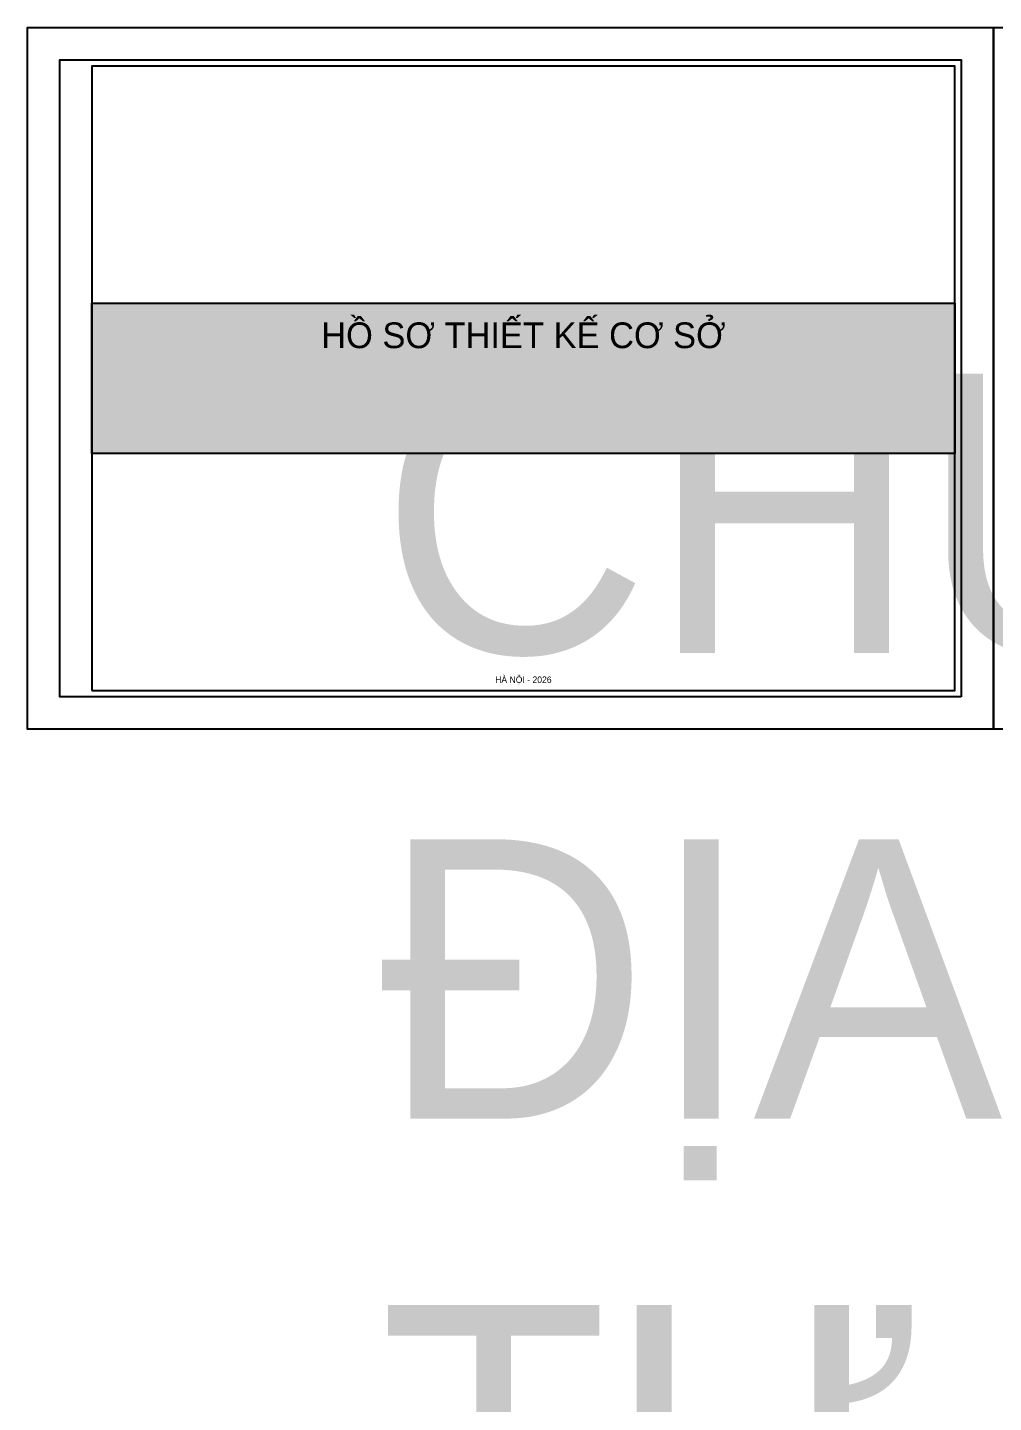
# Model space of a CAD drawing. Header units: millimetres. Extents: x 21129 to 2803301, y -510327 to 166837.
# Drawn here: x 263892 to 308892, y 34345 to 98437 of the extents above; entities that cross this region are included whole.
import ezdxf
from ezdxf.enums import TextEntityAlignment as Align

# ---------------------------------------------------------------- set-up
doc = ezdxf.new("R2018")
doc.units = ezdxf.units.MM
doc.styles.add('.TNT_A_TXT_1_MAIN', font='')
doc.styles.get('.TNT_A_TXT_1_MAIN').set_extended_font_data('UNI HelvetIns (H)')

# ---------------------------------------------------------------- blocks, each defined once
blk = doc.blocks.new('*U6')
blk.add_hatch(color=253).paths.add_polyline_path([(30, 198.54), (432, 198.54), (432, 128.46), (30, 128.46)])
at = {"color": 250}
blk.add_lwpolyline([(450, 0), (0, 0), (0, 327), (450, 327)], close=True, dxfattribs=at)
at = {"color": 3}
blk.add_lwpolyline([(435, 15), (15, 15), (15, 312), (435, 312)], close=True, dxfattribs=at)
at = {"color": 1}
blk.add_lwpolyline([(30, 18), (432, 18), (432, 309), (30, 309)], close=True, dxfattribs=at)
at = {"color": 8}
blk.add_lwpolyline([(30, 198.54), (432, 198.54), (432, 128.46), (30, 128.46)], close=True, dxfattribs=at)
at = {"color": 156, "linetype": 'Continuous', "lineweight": 30, "flags": 104}
blk.add_attdef('TITLE_NGANG', text='', height=4, dxfattribs=at).set_placement((164, 165.68), align=Align.TOP_LEFT)
at = {"color": 156, "linetype": 'Continuous', "style": '.TNT_A_TXT_1_MAIN'}
for tag, height, p in [('TITLE_KHUNG-BIA', 12, (231, 183.54)), ('TITLE_HANOI', 3, (231, 23))]:
    blk.add_attdef(tag, text='', height=height, dxfattribs=at).set_placement(p, align=Align.MIDDLE_CENTER)

msp = doc.modelspace()

# ---------------------------------------------------------------- block references
ref = msp.add_blockref('*U6', (263892.4, 65737.1), dxfattribs=dict(xscale=100, yscale=100, zscale=100))
lines = msp.add_mtext('CHỦ ĐẦU TƯ: .....\\PĐỊA ĐIỂM: TP. VINH - NGHỆ AN\\PTƯ VẤN THIẾT KẾ: CÔNG TY CỔ PHẦN KIẾN TRÚC TNT', dxfattribs={"color": 156, "linetype": 'Continuous', "insert": (280292.4, 82305.4), "char_height": 13020.675, "attachment_point": 1})
ref.add_attrib('TITLE_NGANG', '', (280292.4, 82305.4), dxfattribs={"flags": 104}).embed_mtext(lines)
ref.add_attrib('TITLE_KHUNG-BIA', 'HỒ SƠ THIẾT KẾ CƠ SỞ', dxfattribs={"color": 156, "linetype": 'Continuous', "height": 1200, "style": '.TNT_A_TXT_1_MAIN'}).set_placement((286992.4, 84090.8), align=Align.MIDDLE_CENTER)
ref.add_attrib('TITLE_HANOI', 'HÀ NỘI - 2026', dxfattribs={"color": 156, "linetype": 'Continuous', "height": 300, "style": '.TNT_A_TXT_1_MAIN'}).set_placement((286992.4, 68037.1), align=Align.MIDDLE_CENTER)
at = {"xscale": 100, "yscale": 100, "zscale": 100}
msp.add_blockref('*U6', (308892.4, 65737.1), dxfattribs=at)

doc.saveas('drawing.dxf')
